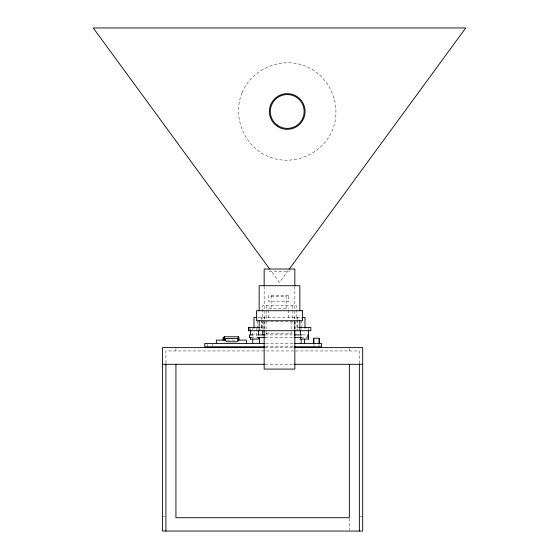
<?xml version="1.0" encoding="UTF-8"?>
<svg xmlns="http://www.w3.org/2000/svg" width="559" height="559" viewBox="0 0 559 559"><rect width="100%" height="100%" fill="white"/><g stroke="black" fill="none" stroke-linecap="round" stroke-linejoin="round"><path stroke-width="0.42" stroke-dasharray="2.79 2.1" d="M288.248 270.465L279.5 282.414L270.752 270.465M269.172 271.45L289.828 271.45M271.094 296.438L286.103 296.438M268.593 308.442L288.605 308.442M257.985 317.393L301.483 317.393M260.256 327.399L261.905 327.399L261.905 329.901M300.386 327.399L297.095 327.399L297.095 330.732M266.091 333.234L291.106 333.234M251.913 334.897L257.252 334.897M265.092 334.897L293.838 334.897M302.552 334.897L306.947 334.897M251.159 337.608L256.385 337.608M265.092 337.608L293.838 337.608M301.112 337.608L306.905 337.608M227.024 340.11L237.17 340.11M265.742 343.45L293.622 343.45M265.742 346.783L293.622 346.783M265.245 347.614L293.58 347.614M265.252 364.293L293.58 364.293M163.417 516.516L165.087 516.516M360.192 516.516L362.693 516.516M349.347 518.542L349.354 530.218M359.36 363.462L359.36 350.954L165.918 350.954L165.918 363.462M349.354 348.453L349.354 350.954M318.986 344.281L318.993 346.783M313.99 344.281L313.997 346.783M308.547 327.399L308.547 329.901M301.678 320.726L301.678 329.901M300.372 335.735L300.372 337.398M297.507 317.393L297.507 319.056M297.507 319.895L297.507 329.901M297.011 317.393L297.011 319.056M297.011 319.895L297.011 329.901M296.34 317.393L296.34 305.717L262.66 305.717L262.66 317.393M295.159 321.558L295.159 329.901M294.845 286.432L294.845 330.732M294.439 329.901L294.439 321.558L262.758 321.558L262.758 329.901M294.174 317.393L294.174 319.056M294.174 320.726L294.174 329.901M292.175 305.717L292.175 319.056M291.106 321.558L291.106 334.897M288.605 310.077L288.605 319.098M286.103 295.627L286.103 308.442M271.094 295.627L271.094 308.442M268.593 310.077L268.593 319.098M266.825 305.717L266.825 319.056M266.091 321.558L266.091 334.897M264.826 317.393L264.826 319.056M264.826 321.558L264.826 329.901M264.155 286.432L264.155 329.936M263.708 321.558L263.708 329.901M261.989 317.393L261.989 319.056M261.989 319.895L261.989 329.901M261.493 317.393L261.493 319.056M261.493 319.895L261.493 329.901M257.322 320.726L257.322 329.901M256.63 328.231L256.63 336.567M252.34 328.231L252.375 338.237M250.425 328.231L250.425 329.901M212.266 344.281L212.266 346.783M207.263 344.281L207.263 346.783M175.924 348.453L175.924 350.954M242.075 92.78C231.915 116.88 244.297 146.772 268.523 156.632C292.63 166.799 322.522 154.41 332.381 130.184C342.541 106.077 330.159 76.185 305.934 66.325C281.827 56.166 251.934 68.547 242.075 92.78M288.605 295.627L268.593 295.627L268.593 301.678L288.605 301.678L288.605 295.627"/><path stroke-width="0.84" d="M349.354 364.293L349.347 517.711L175.924 517.711L175.924 364.293M238.239 336.777L238.239 340.11L237.093 341.78L226.605 341.78L225.361 340.11L225.361 338.447L238.239 338.447M289.276 269.061L465.752 27.95L93.248 27.95L269.724 269.061M256.329 317.393L253.989 317.393L253.989 328.231M256.497 317.393L256.916 317.393M302.042 317.393L302.503 317.393M302.671 317.393L305.011 317.393L305.011 328.231M259.767 327.399L248.559 327.399L248.559 330.732L310.832 330.732L310.832 327.399L299.177 327.399M251.913 334.897L249.412 334.897L249.412 337.608L251.159 337.608M257.755 334.897L264.421 334.897M294.327 334.897L301.944 334.897M257.252 337.608L265.092 337.608M294.104 337.608L301.678 337.608M224.676 337.783L223.013 337.783L223.013 340.11M250.327 339.068L258.649 339.068L258.6 337.398M308.652 339.068L300.372 339.068L300.386 337.398M225.361 340.11L216.354 340.11L216.354 343.45M238.239 340.11L246.365 340.11L246.365 343.45M264.875 343.45L204.762 343.45L204.762 346.783L264.875 346.783M294.488 343.45L321.495 343.45L321.495 346.783L294.488 346.783M264.819 347.614L162.585 347.614L162.585 531.05L362.693 531.05L362.693 347.614L293.957 347.614M162.585 364.293L264.819 364.293M294.006 364.293L362.693 364.293M359.36 364L359.36 531.05M319.552 338.579L319.552 343.45M319.014 343.45L319.014 338.223L313.92 338.223L313.92 343.45M313.417 338.579L313.417 343.45M308.547 330.732L308.547 339.068M307.778 334.897L307.778 337.608M304.445 339.278L304.445 343.45M301.112 339.278L301.112 343.45M300.386 330.732L300.386 334.897M299.848 310.72L299.848 285.705L259.152 285.705L259.152 310.72M299.848 320.726L299.848 330.732M294.845 285.565L294.845 269.033L264.155 269.033L264.155 285.565M294.845 330.802L294.845 369.087L264.155 369.087L264.155 330.802M294.439 330.732L294.439 334.897M262.758 330.732L262.758 334.897M259.418 337.608L259.418 343.45M259.152 320.726L259.152 330.732M258.6 330.732L258.6 334.897M252.752 339.278L252.752 343.45M250.425 330.732L250.425 334.897M250.425 337.398L250.425 339.068M248.972 327.399L248.972 330.732M238.84 337.783L238.84 340.11M238.735 340.11L238.735 336.777L224.054 336.777L224.054 340.11M237.903 338.447L237.903 340.11M224.438 336.777L224.438 340.11M165.918 364L165.918 531.05M302.503 310.72L256.497 310.72L256.497 320.726L302.51 320.726L302.503 310.72M276.929 124.902A16.917 16.917 0 0 0 303.998 113.687A16.917 16.917 0 0 0 280.751 95.848A16.917 16.917 0 0 0 276.929 124.902M276.356 125.649A17.86 17.86 0 0 0 304.934 113.812A17.86 17.86 0 0 0 280.394 94.981A17.86 17.86 0 0 0 276.356 125.649"/></g></svg>
